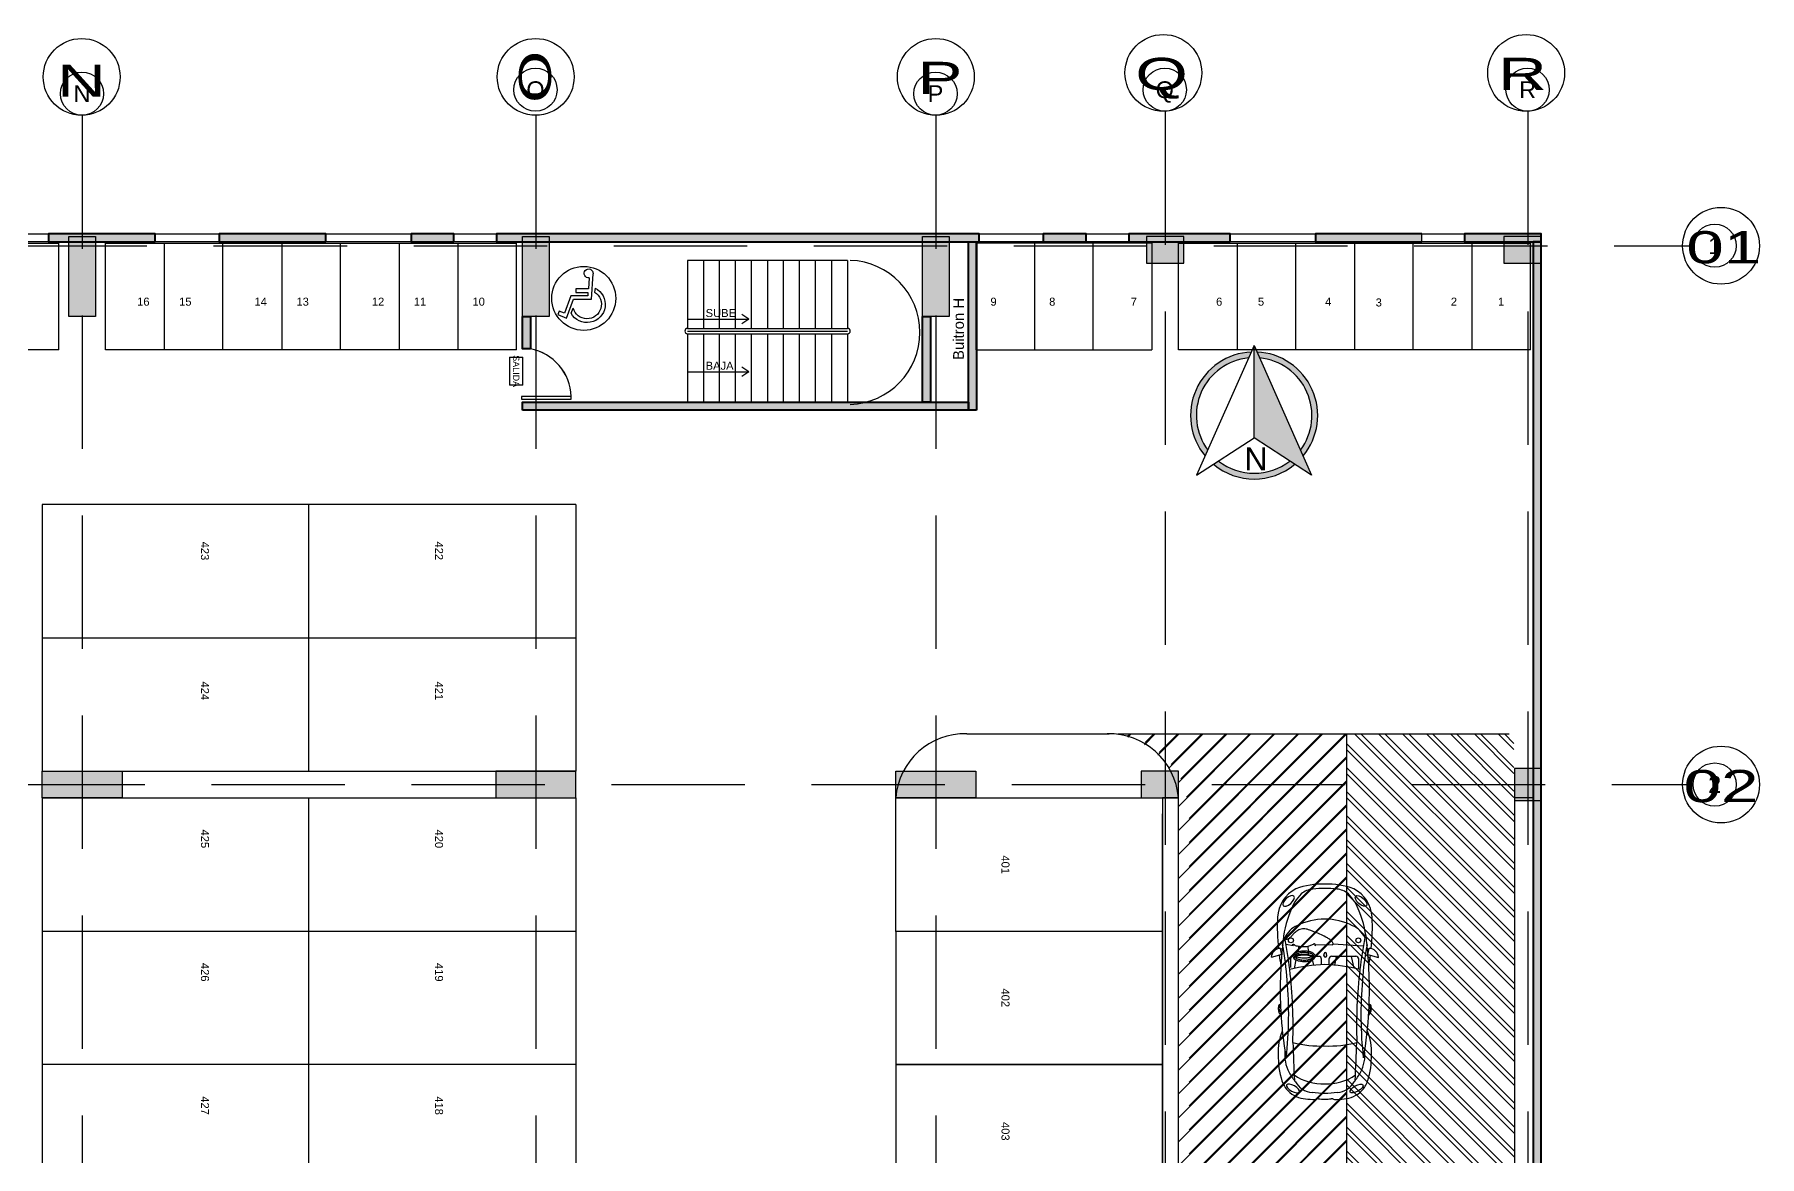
# Model space of a CAD drawing. Header units: millimetres. Extents: x -967 to 876, y -355 to 681.
# Drawn here: x 64.22 to 96.55, y -306.83 to -285.79 of the extents above; entities that cross this region are included whole.
import ezdxf
from ezdxf.enums import TextEntityAlignment as Align

# ---------------------------------------------------------------- set-up
doc = ezdxf.new("R2010")
doc.units = ezdxf.units.MM
doc.linetypes.add('DASHED2', pattern=[9.525, 6.35, -3.175])
doc.linetypes.add('LÍNEAS_OCULTASX2', pattern=[0.75, 0.5, -0.25])
doc.layers.add('-auxiliar', color=190, linetype='Continuous', plot=False)
for name, color, linetype in [('-parquead', 8, 'Continuous'), ('@F1', 251, 'Continuous'), ('A_CIRCULO DE EJES', 3, 'Continuous'), ('AREA PARQUEO', 8, 'Continuous'), ('GG_PISO 1', 251, 'Continuous'), ('GG_PISO 3', 8, 'Continuous'), ('GG_PISO 4', 8, 'Continuous'), ('JCA_HATCH 254', 252, 'Continuous'), ('NORTE', 7, 'Continuous'), ('PROYECCION', 8, 'DASHED2'), ('TEXTO 3', 3, 'Continuous'), ('Textos-espacios', 8, 'Continuous')]:
    doc.layers.add(name, color=color, linetype=linetype)
for name, color, linetype, lineweight in [('COTA', 1, 'Continuous', 25), ('L', 7, 'Continuous', 15), ('Muro', 9, 'Continuous', 40), ('Piso', 251, 'Continuous', 30), ('Vidrio', 8, 'Continuous', 30)]:
    doc.layers.add(name, color=color, linetype=linetype, lineweight=lineweight)
doc.styles.add('A_TEXT1', font='arial.ttf')
doc.styles.get("Standard").update_dxf_attribs({"font": 'arial.ttf'})
doc.styles.add('style2', font='arial.ttf', dxfattribs={"width": 1.5})
pattern_1 = [(0, (0, 0), (0, 6.985), [5.08, -1.905]), (90, (0, 0), (-6.985, 4e-16), [5.08, -1.905])]

# ---------------------------------------------------------------- blocks, each defined once
blk = doc.blocks.new('A_B_Eje')
at = {"layer": 'A_CIRCULO DE EJES', "color": 0, "ltscale": 1.5}
blk.add_circle((0, 0), 0.0045, dxfattribs=at)
at = {"ltscale": 1.5, "style": 'A_TEXT1'}
blk.add_attdef('EJE', text='', height=0.0035, dxfattribs=at).set_placement((0, 0), align=Align.MIDDLE_CENTER)
blk = doc.blocks.new('A$Cf847e5f9')
h = blk.add_hatch(color=256)
h.dxf.hatch_style = 1
h.paths.add_polyline_path([(-0.94, 0.95), (-0.48, 1.98, -0.58483), (6.62, 18.02), (7.08, 19.06, 0.618991)])
h.paths.add_polyline_path([(15.65, 1.98), (16.1, 0.95, 0.618991), (8.08, 19.06), (8.54, 18.02, -0.58483)])
at = {"true_color": 0x636466}
h = blk.add_hatch(color=251, dxfattribs=at)
h.dxf.hatch_style = 1
h.paths.add_polyline_path([(7.58, 4.1), (17.59, -2.41), (7.58, 20.19)])
h = blk.add_hatch(color=256)
h.dxf.hatch_style = 1
h.paths.add_polyline_path([(1.39, 0.07), (0.5, -0.5, 0.361596), (14.66, -0.5), (13.78, 0.07, -0.344197)])
for points in [[(-2.43, -2.41), (7.58, 4.1)], [(17.59, -2.41), (7.58, 4.1)]]:
    blk.add_lwpolyline(points)
at = {"layer": 'NORTE'}
for q in [(-2.43, -2.41), (17.59, -2.41)]:
    blk.add_line((7.58, 20.19), q, dxfattribs=at)
blk.add_lwpolyline([(7.58, 4.1), (7.58, 20.19)], dxfattribs=at)
for radius, start, end in [(11.06, 92.5879, 219.6164), (10.06, 95.4614, 216.7429), (11.06, 320.3836, 87.4121), (10.06, 323.2571, 84.5386), (10.06, 232.0134, 307.9866), (11.06, 230.2404, 309.7596)]:
    blk.add_arc((7.58, 8), radius, start, end, dxfattribs=at)
at = {"layer": 'NORTE', "insert": (5.88, 2.43), "char_height": 4, "attachment_point": 1}
blk.add_mtext_dynamic_manual_height_columns('N', width=1.3231, gutter_width=12.5, heights=[0], dxfattribs=at)
blk = doc.blocks.new('Salida_3.8W')
h = blk.add_hatch()
h.set_pattern_fill('ANGLE', color=256)
h.set_pattern_definition(pattern_1)
h.paths.add_polyline_path([(0.434, -0.01), (0.434, 0.303), (-0.434, 0.303), (-0.434, -0.01)])
h.paths.add_polyline_path([(-0.424, 0), (-0.424, 0.293), (0.424, 0.293), (0.424, 0)], flags=16)
h = blk.add_hatch()
h.set_pattern_fill('ANGLE', color=256)
h.set_pattern_definition(pattern_1)
h.paths.add_polyline_path([(0.434, -0.01), (0.434, 0.303), (-0.434, 0.303), (-0.434, -0.01)])
h.paths.add_polyline_path([(-0.424, 0), (-0.424, 0.293), (0.424, 0.293), (0.424, 0)], flags=16)
at = {"layer": 'L'}
h = blk.add_hatch(dxfattribs=at)
h.set_pattern_fill('ANGLE', color=3)
h.set_pattern_definition([(0, (-44.6785, -37.2514), (0, 6.985), [5.08, -1.905]), (90, (-44.6785, -37.2514), (-6.985, 4e-16), [5.08, -1.905])])
h.paths.add_polyline_path([(0.434, -0.01), (0.434, 0.303), (-0.434, 0.303), (-0.434, -0.01)])
h.paths.add_polyline_path([(-0.424, 0), (-0.424, 0.293), (0.424, 0.293), (0.424, 0)], flags=16)
h = blk.add_hatch(color=3, dxfattribs=at)
h.paths.add_polyline_path([(0.434, -0.01), (0.434, 0.303), (-0.434, 0.303), (-0.434, -0.01)])
h.paths.add_polyline_path([(-0.424, 0), (-0.424, 0.293), (0.424, 0.293), (0.424, 0)], flags=16)
at = {"layer": 'L', "color": 3}
for points in [[(-0.434, 0.303), (0.434, 0.303), (0.434, -0.01), (-0.434, -0.01)], [(-0.424, 0.293), (0.424, 0.293), (0.424, 0), (-0.424, 0)]]:
    blk.add_lwpolyline(points, close=True, dxfattribs=at)
at = {"layer": 'L', "color": 3, "insert": (0, 0.146, 712.661), "char_height": 0.15, "width": 0.84839, "attachment_point": 5}
blk.add_mtext('\\pxqc;SALIDA', dxfattribs=at)
blk = doc.blocks.new('discap')
at = {"layer": 'TEXTO 3', "color": 0, "linetype": 'Continuous'}
for p, q in [((-179169, -277469), (-179154, -277610)), ((-178353, -278322), (-178426, -278155))]:
    blk.add_line(p, q, dxfattribs=at)
blk.add_lwpolyline([(-178974, -277120), (-178946, -277498), (-178511, -277498), (-178511, -277624), (-178926, -277624), (-178926, -277730), (-178352, -277730), (-178127, -278321), (-177953, -278254), (-177909, -278371), (-178198, -278488), (-178440, -277852), (-179047, -277852), (-179102, -276980)], dxfattribs=at)
for centre, radius, start, end in [((-178951, -276970), 152, 261.2603, 183.66969), ((-178897, -278025), 619, 116.09541, 331.34503), ((-178897, -278025), 488, 121.7945, 344.57102)]:
    blk.add_arc(centre, radius, start, end, dxfattribs=at)
blk = doc.blocks.new('estructura etapa 3')
at = {"layer": 'GG_PISO 1'}
h = blk.add_hatch(color=256, dxfattribs=at)
h.paths.add_polyline_path([(-91.651, -6658.124), (-91.651, -6657.624), (-92.35, -6657.624), (-92.35, -6658.124)])
h.paths.add_polyline_path([(-49.354, -6658.124), (-49.354, -6657.624), (-50.055, -6657.624), (-50.055, -6658.124)])
h.paths.add_polyline_path([(-56.053, -6658.124), (-56.053, -6657.624), (-56.753, -6657.624), (-56.753, -6658.124)])
h.paths.add_polyline_path([(-76.45, -6659.124), (-76.95, -6659.124), (-76.95, -6657.624), (-76.45, -6657.624)])
h.paths.add_polyline_path([(-83.95, -6659.124), (-84.45, -6659.124), (-84.45, -6657.624), (-83.95, -6657.624)])
h.paths.add_polyline_path([(-60.452, -6659.124), (-60.952, -6659.124), (-60.952, -6657.624), (-60.452, -6657.624)])
h.paths.add_polyline_path([(-67.95, -6659.124), (-68.45, -6659.124), (-68.45, -6657.624), (-67.95, -6657.624)])
h.paths.add_polyline_path([(-91.85, -6668.199), (-91.851, -6667.599), (-92.35, -6667.599), (-92.349, -6668.199)])
h.paths.add_polyline_path([(-49.354, -6668.199), (-49.354, -6667.599), (-49.854, -6667.599), (-49.854, -6668.199)])
h.paths.add_polyline_path([(-56.154, -6668.149), (-56.154, -6667.649), (-56.854, -6667.649), (-56.854, -6668.149)])
h.paths.add_polyline_path([(-59.952, -6667.649), (-59.952, -6668.149), (-61.452, -6668.149), (-61.452, -6667.649)])
h.paths.add_polyline_path([(-75.95, -6667.649), (-75.95, -6668.149), (-77.45, -6668.149), (-77.45, -6667.649)])
h.paths.add_polyline_path([(-68.95, -6667.649), (-68.95, -6668.149), (-67.45, -6668.149), (-67.45, -6667.649)])
h.paths.add_polyline_path([(-84.95, -6667.649), (-84.95, -6668.149), (-83.45, -6668.149), (-83.45, -6667.649)])
h.paths.add_polyline_path([(-91.85, -6676.199), (-91.85, -6675.599), (-92.349, -6675.599), (-92.349, -6676.199)])
h.paths.add_polyline_path([(-49.354, -6676.199), (-49.354, -6675.599), (-49.854, -6675.599), (-49.854, -6676.199)])
h.paths.add_polyline_path([(-56.154, -6676.149), (-56.154, -6675.649), (-56.754, -6675.649), (-56.754, -6676.149)])
h.paths.add_polyline_path([(-59.952, -6675.649), (-59.952, -6676.149), (-61.452, -6676.149), (-61.452, -6675.649)])
h.paths.add_polyline_path([(-75.95, -6675.649), (-75.95, -6676.149), (-77.45, -6676.149), (-77.45, -6675.649)])
h.paths.add_polyline_path([(-68.95, -6675.649), (-68.95, -6676.149), (-67.45, -6676.149), (-67.45, -6675.649)])
h.paths.add_polyline_path([(-84.95, -6675.649), (-84.95, -6676.149), (-83.45, -6676.149), (-83.45, -6675.649)])
h.paths.add_polyline_path([(-91.847, -6686.299), (-91.851, -6685.699), (-92.35, -6685.699), (-92.346, -6686.299)])
h.paths.add_polyline_path([(-49.354, -6686.299), (-49.354, -6685.699), (-49.854, -6685.699), (-49.854, -6686.299)])
h.paths.add_polyline_path([(-56.154, -6686.249), (-56.154, -6685.749), (-56.754, -6685.749), (-56.754, -6686.249)])
h.paths.add_polyline_path([(-59.952, -6685.749), (-59.952, -6686.249), (-61.452, -6686.249), (-61.452, -6685.749)])
h.paths.add_polyline_path([(-75.95, -6685.749), (-75.95, -6686.249), (-77.45, -6686.249), (-77.45, -6685.749)])
h.paths.add_polyline_path([(-68.95, -6685.749), (-68.95, -6686.249), (-67.45, -6686.249), (-67.45, -6685.749)])
h.paths.add_polyline_path([(-84.95, -6685.749), (-84.95, -6686.249), (-83.45, -6686.249), (-83.45, -6685.749)])
h.paths.add_polyline_path([(-49.353, -6694.294), (-49.354, -6693.699), (-49.855, -6693.699), (-49.854, -6694.294)])
h.paths.add_polyline_path([(-56.054, -6694.249), (-56.054, -6693.749), (-56.753, -6693.749), (-56.753, -6694.249)])
h.paths.add_polyline_path([(-91.651, -6694.249), (-91.651, -6693.749), (-92.35, -6693.749), (-92.35, -6694.249)])
h.paths.add_polyline_path([(-59.952, -6693.749), (-59.952, -6694.249), (-61.452, -6694.249), (-61.452, -6693.749)])
h.paths.add_polyline_path([(-75.95, -6693.749), (-75.95, -6694.249), (-77.45, -6694.249), (-77.45, -6693.749)])
h.paths.add_polyline_path([(-68.95, -6693.749), (-68.95, -6694.249), (-67.45, -6694.249), (-67.45, -6693.749)])
h.paths.add_polyline_path([(-84.95, -6693.749), (-84.95, -6694.249), (-83.45, -6694.249), (-83.45, -6693.749)])
h.paths.add_polyline_path([(-49.358, -6703.974), (-49.353, -6703.374), (-49.854, -6703.374), (-49.859, -6703.974)])
h.paths.add_polyline_path([(-56.054, -6703.924), (-56.054, -6703.424), (-56.753, -6703.424), (-56.753, -6703.924)])
h.paths.add_polyline_path([(-67.95, -6704.924), (-67.95, -6703.424), (-68.45, -6703.424), (-68.45, -6704.924)])
h.paths.add_polyline_path([(-91.651, -6703.924), (-91.651, -6703.424), (-92.35, -6703.424), (-92.35, -6703.924)])
h.paths.add_polyline_path([(-61.847, -6703.424), (-60.347, -6703.424), (-60.347, -6703.924), (-61.847, -6703.924)])
h.paths.add_polyline_path([(-83.95, -6704.924), (-83.95, -6703.424), (-84.45, -6703.424), (-84.45, -6704.924)])
h.paths.add_polyline_path([(-76.45, -6704.924), (-76.45, -6703.424), (-76.95, -6703.424), (-76.95, -6704.924)])
h.paths.add_polyline_path([(-49.354, -6711.949), (-49.354, -6711.449), (-50.054, -6711.449), (-50.054, -6711.949)])
h.paths.add_polyline_path([(-55.954, -6711.949), (-55.954, -6711.449), (-56.654, -6711.449), (-56.654, -6711.949)])
h.paths.add_polyline_path([(-91.65, -6711.949), (-91.65, -6711.449), (-92.35, -6711.449), (-92.35, -6711.949)])
h.paths.add_polyline_path([(-60.952, -6711.949), (-60.952, -6709.549), (-60.452, -6709.549), (-60.452, -6711.949)])
h.paths.add_polyline_path([(-68.45, -6709.549), (-68.45, -6711.949), (-67.95, -6711.949), (-67.95, -6709.549)])
h.paths.add_polyline_path([(-76.95, -6709.549), (-76.95, -6711.949), (-76.45, -6711.949), (-76.45, -6709.549)])
h.paths.add_polyline_path([(-83.95, -6709.549), (-83.95, -6711.949), (-84.45, -6711.949), (-84.45, -6709.549)])
at = {"layer": 'GG_PISO 1', "color": 253, "linetype": 'LÍNEAS_OCULTASX2', "ltscale": 5}
for p, q in [((-56.404, -6655.279), (-56.404, -6714.839)), ((-49.604, -6655.279), (-49.604, -6714.839)), ((-76.7, -6655.354), (-76.7, -6714.914)), ((-68.2, -6655.354), (-68.2, -6714.914)), ((-60.702, -6655.354), (-60.702, -6714.914)), ((-60.702, -6655.354), (-60.702, -6714.914)), ((-92.986, -6657.799), (-46.502, -6657.799)), ((-93.028, -6667.899), (-46.502, -6667.899))]:
    blk.add_line(p, q, dxfattribs=at)
at = {"layer": 'GG_PISO 1', "color": 0}
for points in [[(-76.45, -6659.124), (-76.95, -6659.124), (-76.95, -6657.624), (-76.45, -6657.624)], [(-67.95, -6659.124), (-68.45, -6659.124), (-68.45, -6657.624), (-67.95, -6657.624)], [(-60.452, -6659.124), (-60.952, -6659.124), (-60.952, -6657.624), (-60.452, -6657.624)], [(-56.053, -6658.124), (-56.053, -6657.624), (-56.753, -6657.624), (-56.753, -6658.124)], [(-49.354, -6658.124), (-49.354, -6657.624), (-50.055, -6657.624), (-50.055, -6658.124)], [(-49.354, -6668.199), (-49.354, -6667.599), (-49.854, -6667.599), (-49.854, -6668.199)], [(-75.95, -6667.649), (-75.95, -6668.149), (-77.45, -6668.149), (-77.45, -6667.649)], [(-68.95, -6667.649), (-68.95, -6668.149), (-67.45, -6668.149), (-67.45, -6667.649)], [(-59.952, -6667.649), (-59.952, -6668.149), (-61.452, -6668.149), (-61.452, -6667.649)], [(-56.154, -6668.149), (-56.154, -6667.649), (-56.854, -6667.649), (-56.854, -6668.149)]]:
    blk.add_lwpolyline(points, close=True, dxfattribs=at)
at = {"layer": 'GG_PISO 1', "linetype": 'Continuous'}
for centre in [(-76.71, -6654.634), (-68.2, -6654.634), (-60.699, -6654.634), (-56.435, -6654.559), (-56.435, -6654.559), (-49.635, -6654.559), (-49.635, -6654.559), (-45.982, -6657.799), (-45.982, -6667.899)]:
    blk.add_circle(centre, 0.72, dxfattribs=at)
at = {"layer": 'GG_PISO 1', "style": 'style2', "width": 1.5}
for s, height, rotation, p in [('O', 0.603, 90.0293, (-67.911, -6655.124)), ('P', 0.603, 0.0293, (-61.044, -6654.954)), ('Q', 0.603, 0.0293, (-56.96, -6654.879)), ('R', 0.603, 0.0293, (-50.16, -6654.879)), ('N', 0.603, 0.0293, (-77.168, -6655.005)), ('01', 0.6031, 0.0293, (-46.633, -6658.129)), ('02', 0.6031, 0.0293, (-46.685, -6668.229))]:
    blk.add_text(s, height=height, rotation=rotation, dxfattribs=at).set_placement(p)
blk = doc.blocks.new('A$Caedca3e0')
at = {"layer": 'JCA_HATCH 254', "linetype": 'Continuous', "ltscale": 0.3, "transparency": 33554687}
h = blk.add_hatch(color=256, dxfattribs=at)
h.dxf.hatch_style = 1
h.paths.add_polyline_path([(26.923, 56.688), (26.923, 56.838)], flags=17)
h.paths.add_polyline_path([(26.923, 56.688), (26.923, 56.838), (25.482, 56.838), (25.489, 56.688), (24.689, 56.688), (24.689, 56.838), (22.691, 56.838), (22.691, 56.688)])
h.paths.add_polyline_path([(21.091, 56.689), (21.091, 56.839), (19.194, 56.839), (19.194, 56.689)])
h.paths.add_polyline_path([(18.394, 56.689), (18.394, 56.839), (17.592, 56.838), (17.592, 56.688)])
h.paths.add_polyline_path([(16.392, 56.689), (16.392, 56.839), (7.345, 56.838), (7.345, 56.688)])
h.paths.add_polyline_path([(6.545, 56.688), (6.545, 56.838), (5.741, 56.839), (5.741, 56.689)])
h.paths.add_polyline_path([(4.141, 56.687), (4.141, 56.837), (2.144, 56.838), (2.144, 56.688)])
h.paths.add_polyline_path([(0.944, 56.689), (0.944, 56.839), (-1.054, 56.838), (-1.054, 56.688)])
h.paths.add_polyline_path([(-2.254, 56.688), (-2.254, 56.838), (-3.456, 56.838), (-3.456, 56.688)])
h.paths.add_polyline_path([(-4.256, 56.689), (-4.256, 56.839), (-5.553, 56.838), (-5.553, 56.688)])
h.paths.add_polyline_path([(-7.153, 56.689), (-7.153, 56.839), (-9.137, 56.838), (-9.137, 56.688)])
h.paths.add_polyline_path([(-9.937, 56.688), (-9.937, 56.838), (-11.533, 56.838), (-11.533, 56.688)])
at = {"layer": 'JCA_HATCH 254'}
h = blk.add_hatch(color=256, dxfattribs=at)
h.paths.add_polyline_path([(16.337, 53.534), (16.187, 53.534), (16.187, 56.688), (16.337, 56.688)])
h.paths.add_polyline_path([(7.828, 53.534), (7.828, 53.684), (16.187, 53.684), (16.187, 53.534)])
h.paths.add_polyline_path([(15.475, 53.684), (15.325, 53.684), (15.325, 55.288), (15.475, 55.288)])
h.paths.add_polyline_path([(7.978, 54.68), (7.828, 54.68), (7.828, 55.288), (7.978, 55.288)])
edge = h.paths.add_edge_path()
edge.add_line((15.325, 56.339), (15.325, 56.489))
edge.add_line((15.325, 56.489), (15.325, 56.338))
at = {"layer": 'JCA_HATCH 254', "linetype": 'Continuous', "ltscale": 0.3, "transparency": 33554687}
h = blk.add_hatch(color=256, dxfattribs=at)
h.dxf.hatch_style = 1
h.paths.add_polyline_path([(26.924, 56.688), (26.774, 56.688), (26.774, 2.964), (26.924, 2.964)])
at = {"layer": 'Piso'}
h = blk.add_hatch(dxfattribs=at)
h.set_pattern_fill('ANSI31', color=256, scale=0.1, angle=-41.916, style=0)
h.set_pattern_definition([(45, (21.66152, 24.60482), (-0.2245064, 0.2245064), [])])
h.paths.add_polyline_path([(23.273, 47.464), (23.273, 20.314), (20.323, 20.314), (20.323, 46.114), (20.184, 46.604), (19.891, 47.021), (19.478, 47.318), (18.99, 47.464)])
h = blk.add_hatch(dxfattribs=at)
h.set_pattern_fill('ANSI31', color=256, scale=0.1, angle=-41.916, style=0)
h.set_pattern_definition([(135, (24.98385, 24.60482), (0.2245064, 0.2245064), [])])
h.paths.add_polyline_path([(23.273, 47.464), (23.273, 20.314), (26.433, 20.314), (26.413, 47.464)])
at = {"layer": '-auxiliar', "elevation": -201.258}
blk.add_lwpolyline([(7.828, 53.534), (7.828, 53.684), (16.187, 53.684), (16.187, 53.534)], close=True, dxfattribs=at)
at = {"layer": '-parquead'}
for p, q in [((20.124, 56.663), (26.723, 56.663)), ((8.828, 51.764), (-1.172, 51.764)), ((8.828, 51.764), (8.828, 46.764)), ((8.828, 46.264), (8.828, 38.764)), ((8.828, 41.264), (-1.172, 41.264))]:
    blk.add_line(p, q, dxfattribs=at)
for points in [[(-0.861, 54.663), (-7.46, 54.663), (-7.46, 56.663)], [(-7.46, 56.663), (-0.861, 56.663)], [(-0.861, 54.663), (-0.861, 56.663)], [(7.715, 54.663), (0.017, 54.663), (0.017, 56.663)], [(0.017, 56.663), (7.715, 56.663)], [(1.116, 56.663), (1.116, 54.663)], [(2.216, 54.663), (2.216, 56.663)], [(3.316, 56.663), (3.316, 54.663)], [(4.416, 54.663), (4.416, 56.663)], [(5.516, 56.663), (5.516, 54.663)], [(6.616, 56.663), (6.616, 54.663)], [(7.715, 54.663), (7.715, 56.663)], [(19.624, 56.663), (16.324, 56.663), (16.324, 54.663), (19.624, 54.663)], [(17.424, 56.663), (17.424, 54.663)], [(18.524, 54.663), (18.524, 56.663)], [(19.624, 56.663), (19.624, 54.663)], [(26.723, 54.663), (20.124, 54.663), (20.124, 56.663)], [(21.223, 56.663), (21.223, 54.663)], [(22.323, 54.663), (22.323, 56.663)], [(23.423, 56.663), (23.423, 54.663)], [(24.523, 54.663), (24.523, 56.663)], [(25.623, 56.663), (25.623, 54.663)], [(26.723, 54.663), (26.723, 56.663)], [(-1.172, 51.764), (-1.172, 46.764), (8.828, 46.764)], [(3.828, 46.764), (3.828, 51.764)], [(-1.172, 49.264), (8.828, 49.264)], [(-1.172, 46.264), (8.828, 46.264)], [(-1.172, 46.264), (-1.172, 38.764), (8.828, 38.764)], [(3.828, 38.764), (3.828, 46.264)], [(-1.172, 43.764), (8.828, 43.764)]]:
    blk.add_lwpolyline(points, dxfattribs=at)
for points in [[(-2.254, 56.837), (-1.054, 56.838), (-1.054, 56.688), (-2.254, 56.689)], [(0.944, 56.838), (2.144, 56.838), (2.144, 56.688), (0.944, 56.689)], [(4.141, 56.837), (5.741, 56.839), (5.741, 56.689), (4.141, 56.689)], [(6.545, 56.838), (7.345, 56.838), (7.345, 56.688), (6.545, 56.689)], [(16.392, 56.838), (17.592, 56.839), (17.592, 56.689), (16.392, 56.689)], [(18.394, 56.839), (22.691, 56.838), (22.691, 56.688), (18.394, 56.689)], [(24.689, 56.838), (25.489, 56.838), (25.489, 56.688), (24.689, 56.688)]]:
    blk.add_lwpolyline(points, close=True, dxfattribs=at)
at = {"layer": 'AREA PARQUEO'}
for p, q in [((10.923, 56.338), (10.923, 55.064)), ((13.923, 56.338), (10.923, 56.338)), ((11.223, 56.338), (11.223, 55.064)), ((11.523, 55.064), (11.523, 56.338)), ((11.823, 55.064), (11.823, 56.338)), ((12.123, 55.064), (12.123, 56.338)), ((12.423, 56.338), (12.423, 55.064)), ((12.723, 55.064), (12.723, 56.338)), ((13.023, 55.064), (13.023, 56.338)), ((13.323, 55.064), (13.323, 56.338)), ((13.623, 56.338), (13.623, 55.064)), ((13.923, 56.338), (13.923, 55.064)), ((10.923, 55.064), (13.923, 55.064)), ((10.923, 55.014), (13.923, 55.014)), ((10.923, 54.964), (13.923, 54.964)), ((10.923, 54.964), (10.923, 53.684)), ((11.223, 54.964), (11.223, 53.684)), ((11.523, 53.684), (11.523, 54.964)), ((11.823, 53.684), (11.823, 54.964)), ((12.123, 53.684), (12.123, 54.964)), ((12.423, 54.964), (12.423, 53.684)), ((12.723, 53.684), (12.723, 54.964)), ((13.023, 53.684), (13.023, 54.964)), ((13.323, 53.684), (13.323, 54.964)), ((13.623, 54.964), (13.623, 53.684)), ((13.923, 54.964), (13.923, 53.684)), ((16.158, 47.464), (18.826, 47.464)), ((19.825, 28.815), (19.825, 45.964))]:
    blk.add_line(p, q, dxfattribs=at)
for points in [[(14.825, 43.761), (14.825, 46.264), (19.825, 46.264), (19.825, 43.761)], [(20.123, 46.264), (19.825, 46.264), (19.825, 20.664), (20.123, 20.664)], [(26.774, 46.264), (26.423, 46.264), (26.423, 20.664), (26.774, 20.664)], [(14.825, 43.761), (14.825, 41.266), (19.825, 41.266), (19.825, 43.761)], [(14.825, 41.266), (14.825, 38.764), (19.825, 38.764), (19.825, 41.266)]]:
    blk.add_lwpolyline(points, close=True, dxfattribs=at)
blk.add_circle((8.978, 55.627), 0.6, dxfattribs=at)
for centre, radius, start, end in [((10.923, 55.014), 0.05, 90, 270), ((13.923, 55.014), 0.05, 270, 90), ((16.122, 46.164), 1.301, 88.3967, 175.5945), ((18.826, 46.164), 1.301, 4.4055, 91.6033)]:
    blk.add_arc(centre, radius, start, end, dxfattribs=at)
at = {"layer": 'COTA'}
blk.add_arc((7.801, 53.754), 0.943, 2.113, 79.2257, dxfattribs=at)
at = {"layer": 'GG_PISO 3'}
for points in [[(11.059, 55.236), (12.073, 55.236), (11.944, 55.323)], [(10.923, 55.236), (12.073, 55.236), (11.944, 55.15)], [(11.059, 54.248), (12.073, 54.248), (11.944, 54.335)], [(10.923, 54.248), (12.073, 54.248), (11.944, 54.162)]]:
    blk.add_lwpolyline(points, dxfattribs=at)
at = {"layer": 'Muro'}
for points in [[(0.944, 56.689), (0.944, 56.839), (-1.054, 56.838), (-1.054, 56.688)], [(4.141, 56.687), (4.141, 56.837), (2.144, 56.838), (2.144, 56.688)], [(6.545, 56.689), (6.545, 56.839), (5.741, 56.839), (5.741, 56.689)], [(16.392, 56.688), (16.392, 56.838), (7.345, 56.838), (7.345, 56.688)], [(16.337, 53.534), (16.187, 53.534), (16.187, 56.688), (16.337, 56.688)], [(18.394, 56.689), (18.394, 56.839), (17.592, 56.839), (17.592, 56.689)], [(21.091, 56.689), (21.091, 56.839), (19.194, 56.839), (19.194, 56.689)], [(26.923, 56.688), (26.923, 56.838), (25.489, 56.838), (25.489, 56.688)], [(26.924, 56.688), (26.774, 56.688), (26.774, 2.964), (26.924, 2.964)], [(7.978, 54.68), (7.828, 54.68), (7.828, 55.288), (7.978, 55.288)], [(15.475, 53.684), (15.325, 53.684), (15.325, 55.288), (15.475, 55.288)], [(7.828, 53.534), (7.828, 53.684), (16.187, 53.684), (16.187, 53.534)]]:
    blk.add_lwpolyline(points, close=True, dxfattribs=at)
blk.add_lwpolyline([(24.689, 56.838), (22.691, 56.838), (22.691, 56.688), (24.689, 56.688)], dxfattribs=at)
at = {"layer": 'Piso'}
for p, q in [((18.99, 47.464), (26.323, 47.464)), ((23.273, 47.464), (23.273, 20.164))]:
    blk.add_line(p, q, dxfattribs=at)
at = {"layer": 'PROYECCION'}
blk.add_arc((13.927, 54.989), 1.351, 271.9764, 88.0236, dxfattribs=at)
at = {"layer": 'Vidrio'}
blk.add_lwpolyline([(7.812, 53.789), (7.812, 53.739), (8.744, 53.739), (8.744, 53.789)], close=True, dxfattribs=at)
at = {"layer": 'AREA PARQUEO', "xscale": -0.00055120696621, "yscale": 0.00055120696621, "zscale": 0.0005512069662100001, "rotation": 359.999999975327}
blk.add_blockref('discap', (-89.57, 208.763), dxfattribs=at)
at = {"layer": 'Vidrio'}
blk.add_blockref('estructura etapa 3', (76.277, 6714.412), dxfattribs=at)
at = {"layer": 'GG_PISO 3', "char_height": 0.15, "attachment_point": 1, "rotation": 360}
for s, insert in [('SUBE', (11.262, 55.427)), ('BAJA', (11.262, 54.439))]:
    blk.add_mtext_dynamic_manual_height_columns(s, width=0.89145, gutter_width=5, heights=[0], dxfattribs=dict(at, insert=insert))
at = {"layer": 'Textos-espacios', "char_height": 0.15}
for s, width, insert, attachment_point, rotation in [('16', 0.89145, (0.84, 55.64), 3, 0), ('15', 0.89145, (1.393, 55.64), 1, 360), ('14', 0.89145, (3.039, 55.64), 3, 0), ('13', 0.89145, (3.593, 55.64), 1, 360), ('12', 0.89145, (5.239, 55.64), 3, 0), ('11', 0.89145, (5.792, 55.64), 1, 360), ('10', 0.89145, (6.892, 55.64), 1, 360), ('9', 0.89145, (16.601, 55.64), 1, 360), ('8', 0.89145, (17.701, 55.64), 1, 360), ('7', 0.89145, (19.347, 55.64), 3, 0), ('6', 0.89145, (20.947, 55.64), 3, 0), ('5', 0.89145, (21.614, 55.64), 1, 360), ('4', 0.89145, (22.99, 55.64), 3, 0), ('3', 0.89145, (23.821, 55.625), 1, 360), ('2', 0.89145, (25.346, 55.64), 3, 0), ('1', 0.89145, (26.231, 55.64), 3, 0), ('423', 1.47717, (1.954, 51.067), 1, 270), ('422', 1.21675, (6.341, 51.07), 1, 270), ('424', 1.47717, (1.954, 48.445), 1, 270), ('421', 1.21675, (6.341, 48.445), 1, 270), ('425', 1.47717, (1.954, 45.67), 1, 270), ('420', 1.21675, (6.341, 45.67), 1, 270), ('401', 0.89145, (16.958, 45.186), 1, 270), ('426', 1.34839, (1.954, 43.17), 1, 270), ('419', 1.44433, (6.341, 43.17), 1, 270), ('402', 0.89145, (16.958, 42.691), 1, 270), ('427', 1.46632, (1.954, 40.67), 1, 270), ('418', 1.32926, (6.341, 40.67), 1, 270), ('403', 0.89145, (16.958, 40.188), 1, 270)]:
    blk.add_mtext_dynamic_manual_height_columns(s, width=width, gutter_width=5, heights=[0], dxfattribs=dict(at, insert=insert, attachment_point=attachment_point, rotation=rotation))

msp = doc.modelspace()

# ---------------------------------------------------------------- hatches: boundary and pattern name
at = {"layer": 'Piso', "true_color": 0xc7c8ca}
h = msp.add_hatch(dxfattribs=at)
h.set_pattern_fill('ANSI31', color=9, scale=0.1, angle=-41.916, style=0)
h.set_pattern_definition([(45, (87.5111, -321.76358), (-0.2245064, 0.2245064), [])])
h.paths.add_polyline_path([(88.81, -298.905), (88.81, -326.205), (85.66, -326.205), (85.66, -300.255), (85.66, -299.605), (85.517, -299.605), (85.197, -299.206), (84.807, -298.982), (84.363, -298.904)])
h = msp.add_hatch(dxfattribs=at)
h.set_pattern_fill('ANSI31', color=9, scale=0.1, angle=-41.916, style=0)
h.set_pattern_definition([(135, (90.83344, -321.76358), (0.2245064, 0.2245064), [])])
h.paths.add_polyline_path([(88.81, -298.905), (88.81, -326.205), (91.97, -326.205), (91.95, -298.905)])

# ---------------------------------------------------------------- linework, layer by layer
at = {"layer": '@F1', "linetype": 'Continuous'}
for p, q in [((87.597, -303.037), (87.572, -302.924)), ((87.576, -302.94), (87.607, -302.925)), ((87.815, -302.874), (87.68, -302.852)), ((89.234, -302.94), (89.203, -302.925)), ((89.213, -303.037), (89.238, -302.924)), ((87.597, -303.037), (87.397, -303.093)), ((87.863, -303.139), (87.829, -303.301)), ((87.92, -303.045), (87.834, -303.062)), ((87.921, -303.057), (87.835, -303.074)), ((87.875, -303.083), (87.869, -303.113)), ((88.09, -303.039), (88.197, -303.062)), ((88.091, -303.05), (88.198, -303.074)), ((88.157, -303.074), (88.164, -303.107)), ((88.17, -303.134), (88.194, -303.242)), ((88.384, -303.058), (88.39, -303.028)), ((88.445, -303.058), (88.439, -303.028)), ((88.482, -303.127), (88.482, -303.231)), ((88.987, -303.074), (88.536, -303.074)), ((88.621, -303.076), (88.587, -303.239)), ((88.901, -303.074), (88.951, -303.295)), ((89.04, -303.316), (89.04, -303.127)), ((89.213, -303.037), (89.413, -303.093))]:
    msp.add_line(p, q, dxfattribs=at)
at = {"layer": '@F1'}
for p, q in [((87.912, -302.988), (87.921, -302.883)), ((88.099, -302.982), (88.095, -302.884)), ((88.545, -302.86), (88.237, -302.867)), ((89.125, -302.883), (88.56, -302.843)), ((87.907, -303.048), (87.91, -303.014)), ((88.102, -303.041), (88.1, -303.008))]:
    msp.add_line(p, q, dxfattribs=at)
at = {"layer": '@F1', "linetype": 'Continuous'}
for points in [[(87.812, -303.074, 0.414214), (87.759, -303.127), (87.759, -303.286)], [(88.343, -303.231), (88.343, -303.127, 0.414214), (88.29, -303.074), (88.224, -303.074)]]:
    msp.add_lwpolyline(points, format="xyb", dxfattribs=at)
for points in [[(87.858, -303.074), (87.835, -303.074)], [(88.198, -303.074), (88.157, -303.074)]]:
    msp.add_lwpolyline(points, dxfattribs=at)
for centre, radius, start, end in [((88.158, -302.376), 0.64, 117.4706, 176.8958), ((88.557, -302.496), 0.838, 135.0395, 161.5127), ((88.361, -303.13), 1.412, 88.203, 110.657), ((88.202, -302.177), 0.363, 93.5765, 131.0654), ((88.364, -303.277), 1.474, 88.4023, 97.2064), ((88.449, -303.13), 1.412, 69.343, 91.797), ((88.446, -303.277), 1.474, 82.7936, 91.5977), ((88.608, -302.177), 0.363, 48.9346, 86.4235), ((88.253, -302.496), 0.838, 18.4873, 44.9605), ((88.652, -302.376), 0.64, 3.1042, 62.5294), ((89.653, -303.003), 2.044, 157.7656, 175.955), ((87.157, -303.003), 2.044, 4.045, 22.2344), ((91.457, -302.523), 3.943, 177.3617, 185.9207), ((88.044, -302.89), 0.422, 112.2685, 156.4568), ((88.404, -303.558), 1.18, 89.966, 116.1842), ((88.406, -303.558), 1.18, 63.8158, 90.034), ((88.766, -302.89), 0.422, 23.5432, 67.7315), ((85.353, -302.523), 3.943, 354.0793, 2.6383), ((87.581, -303.108), 0.184, 92.5895, 175.1642), ((95.2, -303.698), 7.631, 173.6862, 183.0174), ((82.917, -303.794), 4.789, 3.2586, 11.2572), ((78.1, -304.481), 9.717, 6.8538, 10.432), ((98.71, -304.481), 9.717, 169.568, 173.1462), ((93.893, -303.794), 4.789, 168.7428, 176.7414), ((81.61, -303.698), 7.631, 356.9826, 6.3138), ((89.229, -303.108), 0.184, 4.8358, 87.4105), ((91.457, -302.523), 3.943, 187.6796, 190.5813), ((88.492, -306.208), 2.981, 91.6629, 104.4466), ((88.415, -303.058), 0.0301, 157.3801, 22.6199), ((88.415, -303.028), 0.0241, 0, 180), ((88.319, -306.208), 2.981, 75.5534, 88.3371), ((88.536, -303.127), 0.0536, 90, 180), ((88.987, -303.127), 0.0536, 0, 90), ((85.353, -302.523), 3.943, 349.4187, 352.3204), ((80.488, -304.167), 7.24, 353.6037, 5.1155), ((78.704, -304.388), 9.106, 358.1085, 6.7269), ((98.106, -304.388), 9.106, 173.2731, 181.8915), ((96.322, -304.167), 7.24, 174.8845, 186.3963), ((87.694, -304.057), 0.165, 160.422, 227.6815), ((87.572, -304.006), 0.0341, 88.953, 172.653), ((87.688, -304.046), 0.142, 164.075, 182.8953), ((87.617, -304.058), 0.071, 176.3517, 206.7819), ((87.563, -304.012), 0.0123, 25.4097, 159.5872), ((87.572, -304.081), 0.0205, 207.3553, 288.6953), ((93.705, -303.815), 6.133, 182.6645, 190.8935), ((83.105, -303.815), 6.133, 349.1065, 357.3355), ((89.116, -304.057), 0.165, 312.3185, 19.578), ((89.238, -304.081), 0.0205, 251.3047, 332.6447), ((89.238, -304.006), 0.0341, 7.347, 91.047), ((89.248, -304.01), 0.0109, 15.925, 159.0437), ((89.193, -304.058), 0.071, 333.2181, 3.6483), ((89.122, -304.046), 0.142, 357.1047, 15.925), ((88.443, -304.843), 0.913, 156.1695, 184.4524), ((88.367, -304.843), 0.913, 355.5476, 23.8305), ((88.342, -304.922), 0.689, 173.0468, 208.6215), ((88.329, -302.656), 2.099, 255.5498, 272.063), ((153.208, -302.325), 65.445, 182.06958, 182.69392), ((88.481, -302.656), 2.099, 267.937, 284.4502), ((23.602, -302.325), 65.445, 357.30608, 357.93042), ((88.468, -304.922), 0.689, 331.3785, 6.9532), ((89.02, -304.959), 1.488, 178.2419, 197.6667), ((87.791, -304.959), 1.488, 342.3333, 1.7581), ((88.035, -305.273), 0.454, 197.6667, 225.3654), ((88.694, -304.73), 1.09, 208.6215, 219.6583), ((88.358, -304.555), 0.909, 234.5605, 272.9807), ((88.189, -305.243), 0.381, 208.5377, 266.7022), ((88.452, -304.555), 0.909, 267.0193, 305.4395), ((88.621, -305.243), 0.381, 273.2978, 331.4623), ((88.116, -304.73), 1.09, 320.3417, 331.3785), ((88.775, -305.273), 0.454, 314.6346, 342.3333), ((88.078, -305.236), 0.51, 224.8156, 266.2091), ((88.223, -304.227), 1.529, 263.2716, 269.9906), ((89.464, -290.583), 15.096, 265.0732, 265.9774), ((88.206, -305.657), 0.101, 279.8044, 298.967), ((88.262, -306.252), 0.507, 87.37, 90.8403), ((88.377, -304.85), 0.9, 264.1186, 271.7543), ((87.346, -290.583), 15.096, 274.0226, 274.9268), ((88.433, -304.85), 0.9, 268.2457, 275.8814), ((88.548, -306.252), 0.507, 89.1597, 92.63), ((88.604, -305.657), 0.101, 241.033, 260.1956), ((88.587, -304.227), 1.529, 270.0094, 276.7284), ((88.732, -305.236), 0.51, 273.7909, 315.1844)]:
    msp.add_arc(centre, radius, start, end, dxfattribs=at)
at = {"layer": '@F1', "linetype": 'Continuous', "extrusion": (0, 0, -1)}
for centre, major_axis, ratio in [((87.725, -302.036), (0.101, 0.089), 0.463754), ((87.81, -305.551), (-0.12, 0.066), 0.405921)]:
    msp.add_ellipse(centre, major_axis=major_axis, ratio=ratio, dxfattribs=at)
at = {"layer": '@F1', "linetype": 'Continuous'}
for centre, major_axis, ratio in [((89.085, -302.036), (-0.101, 0.089), 0.463754), ((89, -305.551), (0.12, 0.066), 0.405921)]:
    msp.add_ellipse(centre, major_axis=major_axis, ratio=ratio, dxfattribs=at)
at = {"layer": '@F1'}
for centre in [(87.77, -302.774), (89.034, -302.774)]:
    msp.add_ellipse(centre, major_axis=(0.0461, 0), ratio=0.983266, start_param=4.712389, end_param=10.995574, dxfattribs=at)
for points, knots in [([(88.545, -302.86), (88.552, -302.857), (88.569, -302.835), (88.533, -302.788), (88.486, -302.749), (88.407, -302.703), (88.296, -302.65), (88.171, -302.601), (88.056, -302.557), (87.96, -302.556), (87.88, -302.596), (87.819, -302.647), (87.781, -302.703), (87.741, -302.735), (87.715, -302.751), (87.665, -302.765)], [0, 0, 0, 0, 0.527288, 1.647451, 3.487558, 5.099073, 7.968657, 12.238313, 14.475187, 16.613757, 18.744202, 20.639343, 22.223389, 23.452731, 24.286529, 24.286529, 24.286529, 24.286529]), ([(87.815, -302.874), (87.812, -302.869), (87.807, -302.863), (87.803, -302.846), (87.813, -302.844), (87.819, -302.846), (87.827, -302.852), (87.836, -302.863), (87.858, -302.872), (87.899, -302.884), (87.972, -302.892), (88.048, -302.892), (88.12, -302.879), (88.164, -302.856), (88.199, -302.848), (88.207, -302.83), (88.212, -302.836), (88.216, -302.843), (88.215, -302.852), (88.217, -302.859), (88.215, -302.872), (88.23, -302.867), (88.237, -302.867)], [0, 0, 0, 0, 0.0138597, 0.0278304, 0.0329137, 0.0379971, 0.0465756, 0.0592704, 0.0762214, 0.1105991, 0.1789801, 0.2766959, 0.3173629, 0.3800771, 0.4110544, 0.4160421, 0.4210284, 0.4277212, 0.4387433, 0.4448131, 0.4508005, 0.4694463, 0.4694463, 0.4694463, 0.4694463]), ([(88.092, -302.982), (88.078, -302.979), (88.156, -302.992), (88.178, -303.01), (88.216, -303.038), (88.226, -303.069), (88.22, -303.103), (88.182, -303.126), (88.133, -303.158), (88.063, -303.17), (87.984, -303.17), (87.913, -303.16), (87.854, -303.137), (87.818, -303.11), (87.806, -303.08), (87.811, -303.058), (87.818, -303.038), (87.841, -303.022), (87.879, -302.996), (87.965, -302.98), (87.999, -302.97), (88.106, -302.984), (88.092, -302.982)], [0, 0, 0, 0, 0.03969, 0.089634, 0.13125, 0.1542862, 0.1797268, 0.2207266, 0.2680991, 0.3447665, 0.4095645, 0.4843001, 0.541515, 0.5817687, 0.6060665, 0.6262474, 0.6436722, 0.6634686, 0.6988791, 0.7758465, 0.8696394, 0.907731, 0.907731, 0.907731, 0.907731]), ([(88.095, -303.008), (88.099, -303.009), (88.104, -303.01), (88.115, -303.012), (88.121, -303.014), (88.137, -303.018), (88.144, -303.02), (88.154, -303.024), (88.157, -303.026), (88.163, -303.031), (88.165, -303.032), (88.173, -303.039), (88.18, -303.043), (88.188, -303.051), (88.19, -303.053), (88.194, -303.058), (88.195, -303.06), (88.197, -303.064), (88.197, -303.066), (88.198, -303.072), (88.198, -303.076), (88.197, -303.081), (88.196, -303.082), (88.195, -303.085), (88.193, -303.087), (88.188, -303.092), (88.184, -303.094), (88.175, -303.1), (88.169, -303.103), (88.159, -303.11), (88.155, -303.113), (88.144, -303.119), (88.138, -303.123), (88.126, -303.128), (88.119, -303.131), (88.106, -303.135), (88.099, -303.137), (88.077, -303.141), (88.062, -303.142), (88.031, -303.144), (88.015, -303.144), (87.969, -303.142), (87.938, -303.137), (87.898, -303.126), (87.887, -303.122), (87.871, -303.114), (87.866, -303.111), (87.855, -303.105), (87.85, -303.101), (87.843, -303.094), (87.841, -303.091), (87.837, -303.085), (87.835, -303.081), (87.835, -303.077), (87.835, -303.076), (87.835, -303.073), (87.835, -303.07), (87.837, -303.065), (87.838, -303.062), (87.839, -303.058), (87.84, -303.056), (87.841, -303.055), (87.841, -303.055), (87.841, -303.054), (87.842, -303.053), (87.845, -303.051), (87.847, -303.049), (87.853, -303.046), (87.855, -303.044), (87.86, -303.041), (87.862, -303.039), (87.869, -303.035), (87.874, -303.032), (87.883, -303.027), (87.887, -303.025), (87.897, -303.021), (87.903, -303.02), (87.919, -303.015), (87.931, -303.012), (87.948, -303.008), (87.955, -303.007), (87.966, -303.005), (87.971, -303.004), (87.985, -303.001), (87.993, -303), (88.013, -303.001), (88.019, -303.001), (88.032, -303.002), (88.038, -303.002), (88.059, -303.004), (88.077, -303.007), (88.089, -303.008), (88.09, -303.008), (88.093, -303.008), (88.093, -303.008), (88.094, -303.008), (88.094, -303.008), (88.095, -303.008)], [0.497033, 0.497033, 0.497033, 0.497033, 0.723444, 0.723444, 0.974636, 0.974636, 1.50964, 1.50964, 2.044645, 2.044645, 2.271061, 2.271061, 2.862376, 2.862376, 3.217654, 3.217654, 3.537253, 3.537253, 3.856852, 3.856852, 4.368613, 4.368613, 4.584627, 4.584627, 4.99269, 4.99269, 5.400753, 5.400753, 5.808816, 5.808816, 6.216879, 6.216879, 6.778716, 6.778716, 7.350371, 7.350371, 7.922025, 7.922025, 9.065335, 9.065335, 10.208644, 10.208644, 12.495263, 12.495263, 13.409896, 13.409896, 13.929088, 13.929088, 14.44828, 14.44828, 14.909885, 14.909885, 15.371489, 15.371489, 15.62524, 15.62524, 15.87899, 15.87899, 16.120875, 16.120875, 16.36276, 16.36276, 16.51635, 16.51635, 16.669941, 16.669941, 16.921521, 16.921521, 17.136676, 17.136676, 17.351831, 17.351831, 17.782142, 17.782142, 18.204974, 18.204974, 18.627807, 18.627807, 19.473473, 19.473473, 19.978923, 19.978923, 20.484372, 20.484372, 21.475119, 21.475119, 21.859144, 21.859144, 22.162884, 22.162884, 22.770362, 22.770362, 22.900493, 22.900493, 22.951221, 22.951221, 22.964298, 22.964298, 22.964298, 22.964298]), ([(88.17, -303.068), (88.168, -303.069), (88.165, -303.071), (88.157, -303.076), (88.153, -303.079), (88.142, -303.086), (88.135, -303.089), (88.123, -303.095), (88.117, -303.097), (88.104, -303.101), (88.097, -303.103), (88.075, -303.107), (88.059, -303.109), (88.029, -303.11), (88.013, -303.11), (87.967, -303.108), (87.936, -303.104), (87.896, -303.092), (87.885, -303.088), (87.869, -303.08), (87.863, -303.077), (87.856, -303.073), (87.854, -303.072), (87.853, -303.07)], [5.596292, 5.596292, 5.596292, 5.596292, 5.808816, 5.808816, 6.216879, 6.216879, 6.778716, 6.778716, 7.350371, 7.350371, 7.922025, 7.922025, 9.065335, 9.065335, 10.208644, 10.208644, 12.495263, 12.495263, 13.409896, 13.409896, 13.929088, 13.929088, 14.118229, 14.118229, 14.118229, 14.118229]), ([(87.92, -303.045), (87.927, -303.043), (87.934, -303.042), (87.947, -303.039), (87.954, -303.038), (87.965, -303.035), (87.97, -303.034), (87.984, -303.032), (87.992, -303.031), (88.012, -303.031), (88.018, -303.031), (88.031, -303.032), (88.037, -303.033), (88.058, -303.035), (88.076, -303.037), (88.087, -303.038), (88.089, -303.039), (88.09, -303.039)], [18.939067, 18.939067, 18.939067, 18.939067, 19.473473, 19.473473, 19.978923, 19.978923, 20.484372, 20.484372, 21.475119, 21.475119, 21.859144, 21.859144, 22.162884, 22.162884, 22.770362, 22.770362, 22.871566, 22.871566, 22.871566, 22.871566]), ([(87.921, -303.057), (87.928, -303.055), (87.935, -303.054), (87.948, -303.051), (87.955, -303.049), (87.966, -303.047), (87.971, -303.046), (87.985, -303.044), (87.993, -303.043), (88.013, -303.043), (88.019, -303.043), (88.032, -303.044), (88.038, -303.045), (88.059, -303.047), (88.077, -303.049), (88.088, -303.05), (88.09, -303.05), (88.091, -303.05)], [18.939067, 18.939067, 18.939067, 18.939067, 19.473473, 19.473473, 19.978923, 19.978923, 20.484372, 20.484372, 21.475119, 21.475119, 21.859144, 21.859144, 22.162884, 22.162884, 22.770362, 22.770362, 22.871566, 22.871566, 22.871566, 22.871566])]:
    msp.add_open_spline(points, degree=3, knots=knots, dxfattribs=at)
at = {"layer": 'GG_PISO 3'}
for points in [[(76.46, -291.13), (77.611, -291.13), (77.481, -291.217)], [(76.596, -291.13), (77.611, -291.13), (77.481, -291.044)], [(76.46, -292.119), (77.611, -292.119), (77.481, -292.205)], [(76.596, -292.119), (77.611, -292.119), (77.481, -292.032)]]:
    msp.add_lwpolyline(points, dxfattribs=at)
at = {"layer": 'GG_PISO 4'}
for centre, radius, start, end in [((79.464, -291.378), 1.351, 271.9764, 88.0236), ((79.464, -291.378), 1.351, 271.9764, 88.0236), ((76.46, -291.353), 0.05, 90, 270), ((76.46, -291.353), 0.05, 90, 270), ((79.46, -291.353), 0.05, 270, 90), ((79.46, -291.353), 0.05, 270, 90), ((73.339, -292.613), 0.943, 2.113, 79.2257), ((73.339, -292.613), 0.943, 2.113, 79.2257), ((81.659, -300.203), 1.301, 88.3967, 175.5945), ((84.363, -300.203), 1.301, 4.4055, 91.6033)]:
    msp.add_arc(centre, radius, start, end, dxfattribs=at)

# ---------------------------------------------------------------- block references
msp.add_blockref('A$Caedca3e0', (65.537, -346.367))
ref = msp.add_blockref('A_B_Eje', (73.61, -286.829), dxfattribs=dict(xscale=90, yscale=90, zscale=90))
ref.add_attrib('EJE', 'O', dxfattribs={"color": 7, "ltscale": 1.5, "height": 0.315, "style": 'A_TEXT1'}).set_placement((73.61, -286.829), align=Align.MIDDLE_CENTER)
ref = msp.add_blockref('A_B_Eje', (85.406, -286.829), dxfattribs=dict(xscale=90, yscale=90, zscale=90))
ref.add_attrib('EJE', 'Q', dxfattribs={"color": 7, "ltscale": 1.5, "height": 0.315, "style": 'A_TEXT1'}).set_placement((85.406, -286.829), align=Align.MIDDLE_CENTER)
ref = msp.add_blockref('A_B_Eje', (92.206, -286.829), dxfattribs=dict(xscale=90, yscale=90, zscale=90))
ref.add_attrib('EJE', 'R', dxfattribs={"color": 7, "ltscale": 1.5, "height": 0.315, "style": 'A_TEXT1'}).set_placement((92.206, -286.829), align=Align.MIDDLE_CENTER)
ref = msp.add_blockref('A_B_Eje', (65.11, -286.903), dxfattribs=dict(xscale=90, yscale=90, zscale=90))
ref.add_attrib('EJE', 'N', dxfattribs={"color": 7, "ltscale": 1.5, "height": 0.315, "style": 'A_TEXT1'}).set_placement((65.11, -286.903), align=Align.MIDDLE_CENTER)
ref = msp.add_blockref('A_B_Eje', (81.108, -286.903), dxfattribs=dict(xscale=90, yscale=90, zscale=90))
ref.add_attrib('EJE', 'P', dxfattribs={"color": 7, "ltscale": 1.5, "height": 0.315, "style": 'A_TEXT1'}).set_placement((81.108, -286.903), align=Align.MIDDLE_CENTER)
ref = msp.add_blockref('A_B_Eje', (95.713, -289.753), dxfattribs=dict(xscale=90, yscale=90, zscale=90))
ref.add_attrib('EJE', '1', dxfattribs={"color": 7, "ltscale": 1.5, "height": 0.315, "style": 'A_TEXT1'}).set_placement((95.713, -289.753), align=Align.MIDDLE_CENTER)
ref = msp.add_blockref('A_B_Eje', (95.713, -299.853), dxfattribs=dict(xscale=90, yscale=90, zscale=90))
ref.add_attrib('EJE', '2', dxfattribs={"color": 7, "ltscale": 1.5, "height": 0.315, "style": 'A_TEXT1'}).set_placement((95.713, -299.853), align=Align.MIDDLE_CENTER)
at = {"layer": 'L', "xscale": 0.6, "yscale": 0.8, "rotation": 270}
msp.add_blockref('Salida_3.8W', (73.131, -292.105), dxfattribs=at)
at = {"layer": 'NORTE', "xscale": 0.1076967067351874, "yscale": 0.1076967067351874, "zscale": 1.076967067351874}
msp.add_blockref('A$Cf847e5f9', (86.264, -293.797), dxfattribs=at)

# ---------------------------------------------------------------- texts
at = {"layer": 'GG_PISO 3', "char_height": 0.15, "attachment_point": 1, "rotation": 360}
for s, insert in [('SUBE', (76.799, -290.94)), ('BAJA', (76.799, -291.928))]:
    msp.add_mtext_dynamic_manual_height_columns(s, width=0.89145, gutter_width=5, heights=[0], dxfattribs=dict(at, insert=insert))
at = {"layer": 'GG_PISO 4'}
msp.add_text('Buitron H', height=0.2, rotation=89.9331, dxfattribs=at).set_placement((81.639, -291.896))
msp.add_text('Buitron H', height=0.2, rotation=89.9331, dxfattribs=at).set_placement((81.639, -291.896))

doc.saveas('drawing.dxf')
